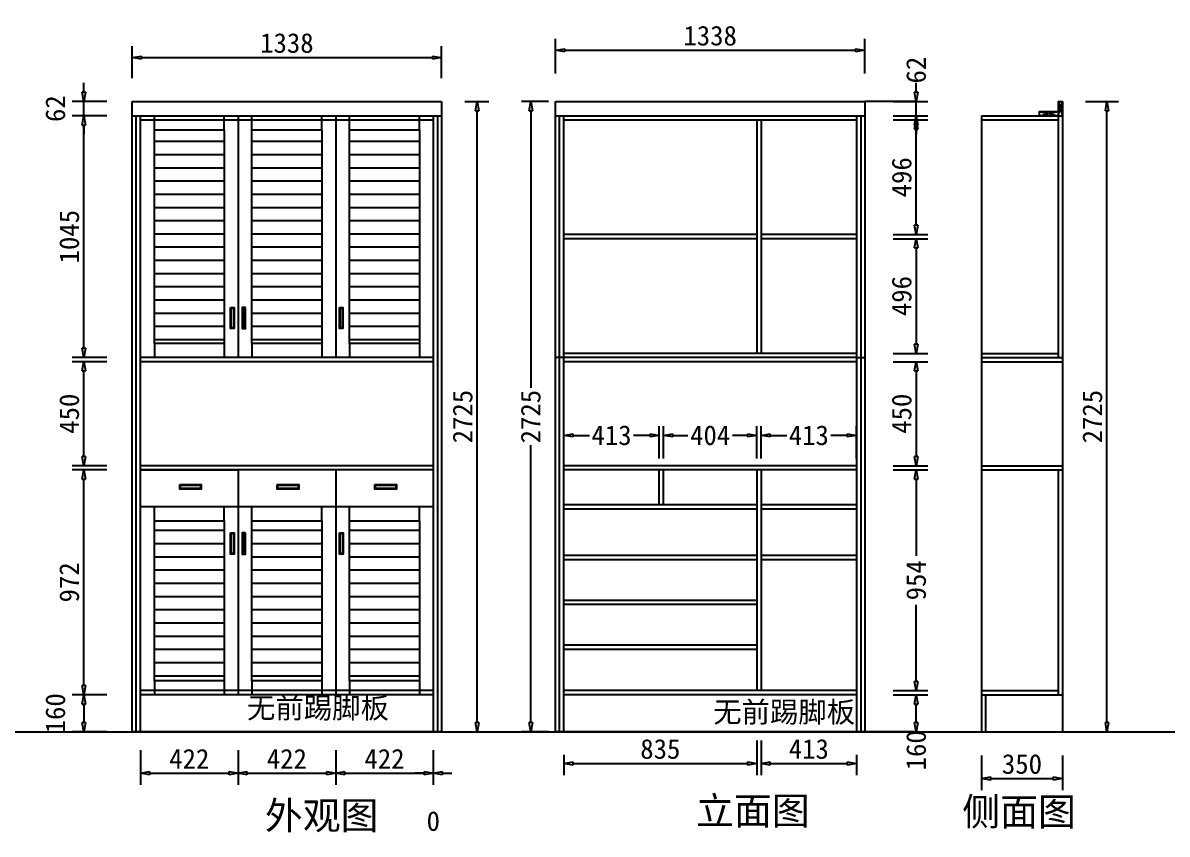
# Model space of a CAD drawing. Header units: millimetres. Extents: x 366509 to 398313, y -1245498 to -1202747.
# Drawn here: x 376988 to 381936, y -1245455 to -1241948 of the extents above; entities that cross this region are included whole.
import ezdxf

# ---------------------------------------------------------------- set-up
doc = ezdxf.new("R2010")
doc.units = ezdxf.units.MM
doc.header["$LTSCALE"] = 20
doc.layers.get('Defpoints').update_dxf_attribs({"color": 250})
doc.styles.get("Standard").update_dxf_attribs({"font": 'SimSun.ttf', "height": 85})
doc.dimstyles.new('200', dxfattribs={"dimtxt": 90, "dimasz": 40, "dimexe": 50, "dimexo": 100, "dimgap": 20, "dimtad": 1, "dimdec": 0, "dimtxsty": 'Standard', "dimblk": 'CLOSEDBLANK', "dimcen": 100, "dimdle": 50, "dimclrd": 256, "dimclre": 256, "dimclrt": 256, "dimadec": 0, "dimazin": 0, "dimtfac": 1, "dimtdec": 0, "dimtmove": 2, "dimatfit": 3, "dimldrblk": 'CLOSEDBLANK', "dimfxl": 100, "dimfxlon": 1, "dimlwd": 25, "dimlwe": 25, "dimarcsym": 0})
doc.dimstyles.new('周文晶', dxfattribs={"dimtxt": 70, "dimasz": 40, "dimexe": 40, "dimexo": 30, "dimgap": 10, "dimtad": 0, "dimdec": 0, "dimtxsty": 'Standard', "dimblk": 'CLOSEDBLANK', "dimcen": 200, "dimclrd": 256, "dimclre": 256, "dimadec": 0, "dimazin": 0, "dimtfac": 1, "dimtdec": 0, "dimtmove": 0, "dimatfit": 3, "dimldrblk": 'CLOSEDBLANK', "dimfxl": 100, "dimfxlon": 1, "dimarcsym": 0})

# ---------------------------------------------------------------- blocks, each defined once
blk = doc.blocks.new('_ClosedBlank')
at = {"color": 0, "linetype": 'ByBlock', "lineweight": -2}
for p, q in [((-1, 0.17), (0, 0)), ((-1, 0.17), (-1, -0.17)), ((0, 0), (-1, -0.17))]:
    blk.add_line(p, q, dxfattribs=at)
blk = doc.blocks.new('*D1659')
at = {"lineweight": 25, "transparency": 16777216}
for p, q in [((380750.7, -1244852.4), (380900.7, -1244852.4)), ((380850.7, -1244972.4), (380850.7, -1244892.4)), ((380750.7, -1245012.4), (380900.7, -1245012.4))]:
    blk.add_line(p, q, dxfattribs=at)
at = {"layer": 'Defpoints', "color": 0, "transparency": 16777216}
for p in [(380592.9, -1244852.4), (380850.7, -1244852.4), (380628.9, -1245012.4)]:
    blk.add_point(p, dxfattribs=at)
at = {"lineweight": 25, "transparency": 16777216, "xscale": 40, "yscale": 40, "zscale": 40}
for p, rotation in [((380850.7, -1244852.4), 90), ((380850.7, -1245012.4), 270)]:
    blk.add_blockref('_ClosedBlank', p, dxfattribs=dict(at, rotation=rotation))
at = {"lineweight": -3, "transparency": 16777216, "insert": (380850.7, -1245092.4), "char_height": 85, "attachment_point": 5, "rotation": 90}
blk.add_mtext('160', dxfattribs=at)
blk = doc.blocks.new('*D1698')
at = {"lineweight": 25, "transparency": 16777216}
for p, q in [((380750.7, -1243880.4), (380900.7, -1243880.4)), ((380850.7, -1243920.4), (380850.7, -1244251.5)), ((380850.7, -1244794.4), (380850.7, -1244463.4)), ((380750.7, -1244834.4), (380900.7, -1244834.4))]:
    blk.add_line(p, q, dxfattribs=at)
at = {"layer": 'Defpoints', "color": 0, "transparency": 16777216}
for p in [(380592.9, -1243880.4), (380850.7, -1243880.4), (380592.9, -1244834.4)]:
    blk.add_point(p, dxfattribs=at)
at = {"lineweight": 25, "transparency": 16777216, "xscale": 40, "yscale": 40, "zscale": 40}
for p, rotation in [((380850.7, -1243880.4), 90), ((380850.7, -1244834.4), 270)]:
    blk.add_blockref('_ClosedBlank', p, dxfattribs=dict(at, rotation=rotation))
at = {"lineweight": -3, "transparency": 16777216, "insert": (380850.7, -1244357.4), "char_height": 85, "attachment_point": 5, "rotation": 90}
blk.add_mtext('954', dxfattribs=at)
blk = doc.blocks.new('*D1699')
at = {"lineweight": 25, "transparency": 16777216}
for p, q in [((380750.7, -1243412.4), (380900.7, -1243412.4)), ((380850.7, -1243452.4), (380850.7, -1243822.4)), ((380750.7, -1243862.4), (380900.7, -1243862.4))]:
    blk.add_line(p, q, dxfattribs=at)
at = {"layer": 'Defpoints', "color": 0, "transparency": 16777216}
for p in [(380592.9, -1243412.4), (380592.9, -1243862.4), (380850.7, -1243862.4)]:
    blk.add_point(p, dxfattribs=at)
at = {"lineweight": 25, "transparency": 16777216, "xscale": 40, "yscale": 40, "zscale": 40}
for p, rotation in [((380850.7, -1243412.4), 90), ((380850.7, -1243862.4), 270)]:
    blk.add_blockref('_ClosedBlank', p, dxfattribs=dict(at, rotation=rotation))
at = {"lineweight": -3, "transparency": 16777216, "insert": (380788.2, -1243637.4), "char_height": 85, "attachment_point": 5, "rotation": 90}
blk.add_mtext('450', dxfattribs=at)
blk = doc.blocks.new('*D1700')
at = {"lineweight": 25, "transparency": 16777216}
for p, q in [((380750.7, -1242880.9), (380900.7, -1242880.9)), ((380850.7, -1242920.9), (380850.7, -1243336.4)), ((380750.7, -1243376.4), (380900.7, -1243376.4))]:
    blk.add_line(p, q, dxfattribs=at)
at = {"layer": 'Defpoints', "color": 0, "transparency": 16777216}
for p in [(380592.9, -1242880.9), (380592.9, -1243376.4), (380850.7, -1243376.4)]:
    blk.add_point(p, dxfattribs=at)
at = {"lineweight": 25, "transparency": 16777216, "xscale": 40, "yscale": 40, "zscale": 40}
for p, rotation in [((380850.7, -1242880.9), 90), ((380850.7, -1243376.4), 270)]:
    blk.add_blockref('_ClosedBlank', p, dxfattribs=dict(at, rotation=rotation))
at = {"lineweight": -3, "transparency": 16777216, "insert": (380788.2, -1243128.7), "char_height": 85, "attachment_point": 5, "rotation": 90}
blk.add_mtext('496', dxfattribs=at)
blk = doc.blocks.new('*D1701')
at = {"lineweight": 25, "transparency": 16777216}
for p, q in [((380750.7, -1242367.4), (380900.7, -1242367.4)), ((380850.7, -1242822.9), (380850.7, -1242407.4)), ((380750.7, -1242862.9), (380900.7, -1242862.9))]:
    blk.add_line(p, q, dxfattribs=at)
at = {"layer": 'Defpoints', "color": 0, "transparency": 16777216}
for p in [(380592.9, -1242367.4), (380850.7, -1242367.4), (380592.9, -1242862.9)]:
    blk.add_point(p, dxfattribs=at)
at = {"lineweight": 25, "transparency": 16777216, "xscale": 40, "yscale": 40, "zscale": 40}
for p, rotation in [((380850.7, -1242367.4), 90), ((380850.7, -1242862.9), 270)]:
    blk.add_blockref('_ClosedBlank', p, dxfattribs=dict(at, rotation=rotation))
at = {"lineweight": -3, "transparency": 16777216, "insert": (380788.2, -1242615.2), "char_height": 85, "attachment_point": 5, "rotation": 90}
blk.add_mtext('496', dxfattribs=at)
blk = doc.blocks.new('*D1702')
at = {"lineweight": 25, "transparency": 16777216}
for p, q in [((380850.7, -1242247.4), (380850.7, -1242207.4)), ((380750.7, -1242287.4), (380900.7, -1242287.4)), ((380850.7, -1242349.4), (380850.7, -1242287.4)), ((380750.7, -1242349.4), (380900.7, -1242349.4)), ((380850.7, -1242389.4), (380850.7, -1242429.4))]:
    blk.add_line(p, q, dxfattribs=at)
at = {"layer": 'Defpoints', "color": 0, "transparency": 16777216}
for p in [(380628.9, -1242287.4), (380850.7, -1242287.4), (380628.9, -1242349.4)]:
    blk.add_point(p, dxfattribs=at)
at = {"lineweight": 25, "transparency": 16777216, "xscale": 40, "yscale": 40, "zscale": 40}
for p, rotation in [((380850.7, -1242287.4), 270), ((380850.7, -1242349.4), 90)]:
    blk.add_blockref('_ClosedBlank', p, dxfattribs=dict(at, rotation=rotation))
at = {"lineweight": -3, "transparency": 16777216, "insert": (380850.7, -1242151.9), "char_height": 85, "attachment_point": 5, "rotation": 90}
blk.add_mtext('62', dxfattribs=at)
blk = doc.blocks.new('*D1703')
at = {"lineweight": 25, "transparency": 16777216}
for p, q in [((380161.9, -1245049.6), (380161.9, -1245199.6)), ((379326.9, -1245112.4), (379326.9, -1245199.6)), ((379366.9, -1245149.6), (380121.9, -1245149.6))]:
    blk.add_line(p, q, dxfattribs=at)
at = {"layer": 'Defpoints', "color": 0, "transparency": 16777216}
for p in [(380161.9, -1244834.4), (379326.9, -1245012.4), (380161.9, -1245149.6)]:
    blk.add_point(p, dxfattribs=at)
at = {"lineweight": 25, "transparency": 16777216, "xscale": 40, "yscale": 40, "zscale": 40, "rotation": 180}
blk.add_blockref('_ClosedBlank', (379326.9, -1245149.6), dxfattribs=at)
at = {"lineweight": 25, "transparency": 16777216, "xscale": 40, "yscale": 40, "zscale": 40}
blk.add_blockref('_ClosedBlank', (380161.9, -1245149.6), dxfattribs=at)
at = {"lineweight": -3, "transparency": 16777216, "insert": (379744.4, -1245087.1), "char_height": 85, "attachment_point": 5}
blk.add_mtext('835', dxfattribs=at)
blk = doc.blocks.new('*D1704')
at = {"lineweight": 25, "transparency": 16777216}
for p, q in [((380179.9, -1245049.6), (380179.9, -1245199.6)), ((380592.9, -1245112.4), (380592.9, -1245199.6)), ((380219.9, -1245149.6), (380552.9, -1245149.6))]:
    blk.add_line(p, q, dxfattribs=at)
at = {"layer": 'Defpoints', "color": 0, "transparency": 16777216}
for p in [(380179.9, -1244834.4), (380592.9, -1245012.4), (380592.9, -1245149.6)]:
    blk.add_point(p, dxfattribs=at)
at = {"lineweight": 25, "transparency": 16777216, "xscale": 40, "yscale": 40, "zscale": 40, "rotation": 180}
blk.add_blockref('_ClosedBlank', (380179.9, -1245149.6), dxfattribs=at)
at = {"lineweight": 25, "transparency": 16777216, "xscale": 40, "yscale": 40, "zscale": 40}
blk.add_blockref('_ClosedBlank', (380592.9, -1245149.6), dxfattribs=at)
at = {"lineweight": -3, "transparency": 16777216, "insert": (380386.4, -1245087.1), "char_height": 85, "attachment_point": 5}
blk.add_mtext('413', dxfattribs=at)
blk = doc.blocks.new('*D1705')
at = {"lineweight": 25, "transparency": 16777216}
for p, q in [((379290.9, -1242166.1), (379290.9, -1242016.1)), ((380628.9, -1242166.1), (380628.9, -1242016.1)), ((379330.9, -1242066.1), (380588.9, -1242066.1))]:
    blk.add_line(p, q, dxfattribs=at)
at = {"layer": 'Defpoints', "color": 0, "transparency": 16777216}
for p in [(380628.9, -1242066.1), (379290.9, -1242287.4), (380628.9, -1242287.4)]:
    blk.add_point(p, dxfattribs=at)
at = {"lineweight": 25, "transparency": 16777216, "xscale": 40, "yscale": 40, "zscale": 40, "rotation": 180}
blk.add_blockref('_ClosedBlank', (379290.9, -1242066.1), dxfattribs=at)
at = {"lineweight": 25, "transparency": 16777216, "xscale": 40, "yscale": 40, "zscale": 40}
blk.add_blockref('_ClosedBlank', (380628.9, -1242066.1), dxfattribs=at)
at = {"lineweight": -3, "transparency": 16777216, "insert": (379959.9, -1242003.6), "char_height": 85, "attachment_point": 5}
blk.add_mtext('1338', dxfattribs=at)
blk = doc.blocks.new('*D1660')
at = {"lineweight": 25, "transparency": 16777216}
for p, q in [((377496.8, -1245091.4), (377496.8, -1245241.4)), ((377918.8, -1245091.4), (377918.8, -1245241.4)), ((377536.8, -1245191.4), (377878.8, -1245191.4))]:
    blk.add_line(p, q, dxfattribs=at)
at = {"layer": 'Defpoints', "color": 0, "transparency": 16777216}
for p in [(377496.8, -1244989.8), (377918.8, -1244989.8), (377918.8, -1245191.4)]:
    blk.add_point(p, dxfattribs=at)
at = {"lineweight": 25, "transparency": 16777216, "xscale": 40, "yscale": 40, "zscale": 40, "rotation": 180}
blk.add_blockref('_ClosedBlank', (377496.8, -1245191.4), dxfattribs=at)
at = {"lineweight": 25, "transparency": 16777216, "xscale": 40, "yscale": 40, "zscale": 40}
blk.add_blockref('_ClosedBlank', (377918.8, -1245191.4), dxfattribs=at)
at = {"lineweight": -3, "transparency": 16777216, "insert": (377707.8, -1245128.9), "char_height": 85, "attachment_point": 5}
blk.add_mtext('422', dxfattribs=at)
blk = doc.blocks.new('*D1661')
at = {"lineweight": 25, "transparency": 16777216}
for p, q in [((377918.8, -1245091.4), (377918.8, -1245241.4)), ((378340.8, -1245091.4), (378340.8, -1245241.4)), ((377958.8, -1245191.4), (378300.8, -1245191.4))]:
    blk.add_line(p, q, dxfattribs=at)
at = {"layer": 'Defpoints', "color": 0, "transparency": 16777216}
for p in [(377918.8, -1244989.8), (378340.8, -1244989.8), (378340.8, -1245191.4)]:
    blk.add_point(p, dxfattribs=at)
at = {"lineweight": 25, "transparency": 16777216, "xscale": 40, "yscale": 40, "zscale": 40, "rotation": 180}
blk.add_blockref('_ClosedBlank', (377918.8, -1245191.4), dxfattribs=at)
at = {"lineweight": 25, "transparency": 16777216, "xscale": 40, "yscale": 40, "zscale": 40}
blk.add_blockref('_ClosedBlank', (378340.8, -1245191.4), dxfattribs=at)
at = {"lineweight": -3, "transparency": 16777216, "insert": (378129.8, -1245128.9), "char_height": 85, "attachment_point": 5}
blk.add_mtext('422', dxfattribs=at)
blk = doc.blocks.new('*D1662')
at = {"lineweight": 25, "transparency": 16777216}
for p, q in [((378340.8, -1245091.4), (378340.8, -1245241.4)), ((378762.8, -1245091.4), (378762.8, -1245241.4)), ((378380.8, -1245191.4), (378722.8, -1245191.4))]:
    blk.add_line(p, q, dxfattribs=at)
at = {"layer": 'Defpoints', "color": 0, "transparency": 16777216}
for p in [(378340.8, -1244989.8), (378762.8, -1244989.8), (378762.8, -1245191.4)]:
    blk.add_point(p, dxfattribs=at)
at = {"lineweight": 25, "transparency": 16777216, "xscale": 40, "yscale": 40, "zscale": 40, "rotation": 180}
blk.add_blockref('_ClosedBlank', (378340.8, -1245191.4), dxfattribs=at)
at = {"lineweight": 25, "transparency": 16777216, "xscale": 40, "yscale": 40, "zscale": 40}
blk.add_blockref('_ClosedBlank', (378762.8, -1245191.4), dxfattribs=at)
at = {"lineweight": -3, "transparency": 16777216, "insert": (378551.8, -1245128.9), "char_height": 85, "attachment_point": 5}
blk.add_mtext('422', dxfattribs=at)
blk = doc.blocks.new('*D1663')
at = {"lineweight": 25, "transparency": 16777216}
for p, q in [((378762.8, -1245091.4), (378762.8, -1245241.4)), ((378762.8, -1245112.4), (378762.8, -1245241.4)), ((378722.8, -1245191.4), (378682.8, -1245191.4)), ((378802.8, -1245191.4), (378842.8, -1245191.4))]:
    blk.add_line(p, q, dxfattribs=at)
at = {"layer": 'Defpoints', "color": 0, "transparency": 16777216}
for p in [(378762.8, -1244989.8), (378762.8, -1245012.4), (378762.8, -1245191.4)]:
    blk.add_point(p, dxfattribs=at)
at = {"lineweight": 25, "transparency": 16777216, "xscale": 40, "yscale": 40, "zscale": 40}
blk.add_blockref('_ClosedBlank', (378762.8, -1245191.4), dxfattribs=at)
at = {"lineweight": 25, "transparency": 16777216, "xscale": 40, "yscale": 40, "zscale": 40, "rotation": 180}
blk.add_blockref('_ClosedBlank', (378762.8, -1245191.4), dxfattribs=at)
at = {"lineweight": -3, "transparency": 16777216, "insert": (378762.8, -1245398.9), "char_height": 85, "attachment_point": 5}
blk.add_mtext('0', dxfattribs=at)
blk = doc.blocks.new('*D1706')
at = {"lineweight": 25, "transparency": 16777216}
for p, q in [((377351.6, -1244852.4), (377201.6, -1244852.4)), ((377251.6, -1244892.4), (377251.6, -1244972.4)), ((377351.6, -1245012.4), (377201.6, -1245012.4))]:
    blk.add_line(p, q, dxfattribs=at)
at = {"layer": 'Defpoints', "color": 0, "transparency": 16777216}
for p in [(377496.8, -1244852.4), (377251.6, -1245012.4), (377460.8, -1245012.4)]:
    blk.add_point(p, dxfattribs=at)
at = {"lineweight": 25, "transparency": 16777216, "xscale": 40, "yscale": 40, "zscale": 40}
for p, rotation in [((377251.6, -1244852.4), 90), ((377251.6, -1245012.4), 270)]:
    blk.add_blockref('_ClosedBlank', p, dxfattribs=dict(at, rotation=rotation))
at = {"lineweight": -3, "transparency": 16777216, "insert": (377129.1, -1244932.4), "char_height": 85, "attachment_point": 5, "rotation": 90}
blk.add_mtext('160', dxfattribs=at)
blk = doc.blocks.new('*D1707')
at = {"lineweight": 25, "transparency": 16777216}
for p, q in [((377351.6, -1243880.4), (377201.6, -1243880.4)), ((377251.6, -1244812.4), (377251.6, -1243920.4)), ((377351.6, -1244852.4), (377201.6, -1244852.4))]:
    blk.add_line(p, q, dxfattribs=at)
at = {"layer": 'Defpoints', "color": 0, "transparency": 16777216}
for p in [(377251.6, -1243880.4), (377496.8, -1243880.4), (377496.8, -1244852.4)]:
    blk.add_point(p, dxfattribs=at)
at = {"lineweight": 25, "transparency": 16777216, "xscale": 40, "yscale": 40, "zscale": 40}
for p, rotation in [((377251.6, -1243880.4), 90), ((377251.6, -1244852.4), 270)]:
    blk.add_blockref('_ClosedBlank', p, dxfattribs=dict(at, rotation=rotation))
at = {"lineweight": -3, "transparency": 16777216, "insert": (377189.1, -1244366.4), "char_height": 85, "attachment_point": 5, "rotation": 90}
blk.add_mtext('972', dxfattribs=at)
blk = doc.blocks.new('*D1708')
at = {"lineweight": 25, "transparency": 16777216}
for p, q in [((377351.6, -1243412.4), (377201.6, -1243412.4)), ((377251.6, -1243822.4), (377251.6, -1243452.4)), ((377351.6, -1243862.4), (377201.6, -1243862.4))]:
    blk.add_line(p, q, dxfattribs=at)
at = {"layer": 'Defpoints', "color": 0, "transparency": 16777216}
for p in [(377251.6, -1243412.4), (377496.8, -1243412.4), (377496.8, -1243862.4)]:
    blk.add_point(p, dxfattribs=at)
at = {"lineweight": 25, "transparency": 16777216, "xscale": 40, "yscale": 40, "zscale": 40}
for p, rotation in [((377251.6, -1243412.4), 90), ((377251.6, -1243862.4), 270)]:
    blk.add_blockref('_ClosedBlank', p, dxfattribs=dict(at, rotation=rotation))
at = {"lineweight": -3, "transparency": 16777216, "insert": (377189.1, -1243637.4), "char_height": 85, "attachment_point": 5, "rotation": 90}
blk.add_mtext('450', dxfattribs=at)
blk = doc.blocks.new('*D1709')
at = {"lineweight": 25, "transparency": 16777216}
for p, q in [((377351.6, -1242349.4), (377201.6, -1242349.4)), ((377251.6, -1243354.4), (377251.6, -1242389.4)), ((377351.6, -1243394.4), (377201.6, -1243394.4))]:
    blk.add_line(p, q, dxfattribs=at)
at = {"layer": 'Defpoints', "color": 0, "transparency": 16777216}
for p in [(377251.6, -1242349.4), (377496.8, -1242349.4), (377496.8, -1243394.4)]:
    blk.add_point(p, dxfattribs=at)
at = {"lineweight": 25, "transparency": 16777216, "xscale": 40, "yscale": 40, "zscale": 40}
for p, rotation in [((377251.6, -1242349.4), 90), ((377251.6, -1243394.4), 270)]:
    blk.add_blockref('_ClosedBlank', p, dxfattribs=dict(at, rotation=rotation))
at = {"lineweight": -3, "transparency": 16777216, "insert": (377189.1, -1242871.9), "char_height": 85, "attachment_point": 5, "rotation": 90}
blk.add_mtext('1045', dxfattribs=at)
blk = doc.blocks.new('*D1710')
at = {"lineweight": 25, "transparency": 16777216}
for p, q in [((377251.6, -1242247.4), (377251.6, -1242207.4)), ((377351.6, -1242287.4), (377201.6, -1242287.4)), ((377251.6, -1242349.4), (377251.6, -1242287.4)), ((377351.6, -1242349.4), (377201.6, -1242349.4)), ((377251.6, -1242389.4), (377251.6, -1242429.4))]:
    blk.add_line(p, q, dxfattribs=at)
at = {"layer": 'Defpoints', "color": 0, "transparency": 16777216}
for p in [(377251.6, -1242287.4), (377460.8, -1242287.4), (377496.8, -1242349.4)]:
    blk.add_point(p, dxfattribs=at)
at = {"lineweight": 25, "transparency": 16777216, "xscale": 40, "yscale": 40, "zscale": 40}
for p, rotation in [((377251.6, -1242287.4), 270), ((377251.6, -1242349.4), 90)]:
    blk.add_blockref('_ClosedBlank', p, dxfattribs=dict(at, rotation=rotation))
at = {"lineweight": -3, "transparency": 16777216, "insert": (377129.1, -1242318.4), "char_height": 85, "attachment_point": 5, "rotation": 90}
blk.add_mtext('62', dxfattribs=at)
blk = doc.blocks.new('*D1711')
at = {"lineweight": 25, "transparency": 16777216}
for p, q in [((377460.8, -1242187.4), (377460.8, -1242047.8)), ((378798.8, -1242187.4), (378798.8, -1242047.8)), ((377500.8, -1242097.8), (378758.8, -1242097.8))]:
    blk.add_line(p, q, dxfattribs=at)
at = {"layer": 'Defpoints', "color": 0, "transparency": 16777216}
for p in [(378798.8, -1242097.8), (377460.8, -1242287.4), (378798.8, -1242287.4)]:
    blk.add_point(p, dxfattribs=at)
at = {"lineweight": 25, "transparency": 16777216, "xscale": 40, "yscale": 40, "zscale": 40, "rotation": 180}
blk.add_blockref('_ClosedBlank', (377460.8, -1242097.8), dxfattribs=at)
at = {"lineweight": 25, "transparency": 16777216, "xscale": 40, "yscale": 40, "zscale": 40}
blk.add_blockref('_ClosedBlank', (378798.8, -1242097.8), dxfattribs=at)
at = {"lineweight": -3, "transparency": 16777216, "insert": (378129.8, -1242035.3), "char_height": 85, "attachment_point": 5}
blk.add_mtext('1338', dxfattribs=at)
blk = doc.blocks.new('*D1712')
at = {"lineweight": 25, "transparency": 16777216}
for p, q in [((378898.8, -1242287.4), (379002.5, -1242287.4)), ((378952.5, -1244972.4), (378952.5, -1242327.4)), ((378898.8, -1245012.4), (379002.5, -1245012.4))]:
    blk.add_line(p, q, dxfattribs=at)
at = {"layer": 'Defpoints', "color": 0, "transparency": 16777216}
for p in [(378798.8, -1242287.4), (378952.5, -1242287.4), (378798.8, -1245012.4)]:
    blk.add_point(p, dxfattribs=at)
at = {"lineweight": 25, "transparency": 16777216, "xscale": 40, "yscale": 40, "zscale": 40}
for p, rotation in [((378952.5, -1242287.4), 90), ((378952.5, -1245012.4), 270)]:
    blk.add_blockref('_ClosedBlank', p, dxfattribs=dict(at, rotation=rotation))
at = {"lineweight": -3, "transparency": 16777216, "insert": (378890, -1243649.9), "char_height": 85, "attachment_point": 5, "rotation": 90}
blk.add_mtext('2725', dxfattribs=at)
blk = doc.blocks.new('*D1713')
at = {"lineweight": 25, "transparency": 16777216}
for p, q in [((381133, -1245114.6), (381133, -1245264.6)), ((381483, -1245114.6), (381483, -1245264.6)), ((381173, -1245214.6), (381443, -1245214.6))]:
    blk.add_line(p, q, dxfattribs=at)
at = {"layer": 'Defpoints', "color": 0, "transparency": 16777216}
for p in [(381133, -1245012.4), (381483, -1245012.4), (381483, -1245214.6)]:
    blk.add_point(p, dxfattribs=at)
at = {"lineweight": 25, "transparency": 16777216, "xscale": 40, "yscale": 40, "zscale": 40, "rotation": 180}
blk.add_blockref('_ClosedBlank', (381133, -1245214.6), dxfattribs=at)
at = {"lineweight": 25, "transparency": 16777216, "xscale": 40, "yscale": 40, "zscale": 40}
blk.add_blockref('_ClosedBlank', (381483, -1245214.6), dxfattribs=at)
at = {"lineweight": -3, "transparency": 16777216, "insert": (381308, -1245152.1), "char_height": 85, "attachment_point": 5}
blk.add_mtext('350', dxfattribs=at)
blk = doc.blocks.new('*D1664')
at = {"lineweight": 25, "transparency": 16777216}
for p, q in [((381583, -1242287.4), (381725.4, -1242287.4)), ((381675.4, -1244972.4), (381675.4, -1242327.4)), ((381583, -1245012.4), (381725.4, -1245012.4))]:
    blk.add_line(p, q, dxfattribs=at)
at = {"layer": 'Defpoints', "color": 0, "transparency": 16777216}
for p in [(381483, -1242287.4), (381675.4, -1242287.4), (381483, -1245012.4)]:
    blk.add_point(p, dxfattribs=at)
at = {"lineweight": 25, "transparency": 16777216, "xscale": 40, "yscale": 40, "zscale": 40}
for p, rotation in [((381675.4, -1242287.4), 90), ((381675.4, -1245012.4), 270)]:
    blk.add_blockref('_ClosedBlank', p, dxfattribs=dict(at, rotation=rotation))
at = {"lineweight": -3, "transparency": 16777216, "insert": (381612.9, -1243649.9), "char_height": 85, "attachment_point": 5, "rotation": 90}
blk.add_mtext('2725', dxfattribs=at)
blk = doc.blocks.new('*D1665')
at = {"lineweight": -2, "transparency": 16777216}
for p, q in [((379260.9, -1242287.4), (379144.4, -1242287.4)), ((379184.4, -1242327.4), (379184.4, -1243525.9)), ((379184.4, -1244972.4), (379184.4, -1243774)), ((379260.9, -1245012.4), (379144.4, -1245012.4))]:
    blk.add_line(p, q, dxfattribs=at)
at = {"layer": 'Defpoints', "color": 0, "transparency": 16777216}
for p in [(379184.4, -1242287.4), (379290.9, -1242287.4), (379290.9, -1245012.4)]:
    blk.add_point(p, dxfattribs=at)
at = {"lineweight": -2, "transparency": 16777216, "xscale": 40, "yscale": 40, "zscale": 40}
for p, rotation in [((379184.4, -1242287.4), 90), ((379184.4, -1245012.4), 270)]:
    blk.add_blockref('_ClosedBlank', p, dxfattribs=dict(at, rotation=rotation))
at = {"color": 0, "transparency": 16777216, "insert": (379184.4, -1243649.9), "char_height": 85, "attachment_point": 5, "rotation": 90}
blk.add_mtext('2725', dxfattribs=at)
blk = doc.blocks.new('*D1743')
at = {"lineweight": -2, "transparency": 16777216}
for p, q in [((379326.9, -1243830.9), (379326.9, -1243690.9)), ((379366.9, -1243730.9), (379438.6, -1243730.9)), ((379699.9, -1243730.9), (379628.2, -1243730.9)), ((379739.9, -1243830.9), (379739.9, -1243690.9))]:
    blk.add_line(p, q, dxfattribs=at)
at = {"layer": 'Defpoints', "color": 0, "transparency": 16777216}
for p in [(379739.9, -1243730.9), (379326.9, -1243880.4), (379739.9, -1243880.4)]:
    blk.add_point(p, dxfattribs=at)
at = {"lineweight": -2, "transparency": 16777216, "xscale": 40, "yscale": 40, "zscale": 40, "rotation": 180}
blk.add_blockref('_ClosedBlank', (379326.9, -1243730.9), dxfattribs=at)
at = {"lineweight": -2, "transparency": 16777216, "xscale": 40, "yscale": 40, "zscale": 40}
blk.add_blockref('_ClosedBlank', (379739.9, -1243730.9), dxfattribs=at)
at = {"color": 0, "transparency": 16777216, "insert": (379533.4, -1243730.9), "char_height": 85, "attachment_point": 5}
blk.add_mtext('413', dxfattribs=at)
blk = doc.blocks.new('*D1744')
at = {"lineweight": -2, "transparency": 16777216}
for p, q in [((379757.9, -1243830.9), (379757.9, -1243690.9)), ((379797.9, -1243730.9), (379863.5, -1243730.9)), ((380121.9, -1243730.9), (380056.3, -1243730.9)), ((380161.9, -1243830.9), (380161.9, -1243690.9))]:
    blk.add_line(p, q, dxfattribs=at)
at = {"layer": 'Defpoints', "color": 0, "transparency": 16777216}
for p in [(380161.9, -1243730.9), (379757.9, -1243880.4), (380161.9, -1243880.4)]:
    blk.add_point(p, dxfattribs=at)
at = {"lineweight": -2, "transparency": 16777216, "xscale": 40, "yscale": 40, "zscale": 40, "rotation": 180}
blk.add_blockref('_ClosedBlank', (379757.9, -1243730.9), dxfattribs=at)
at = {"lineweight": -2, "transparency": 16777216, "xscale": 40, "yscale": 40, "zscale": 40}
blk.add_blockref('_ClosedBlank', (380161.9, -1243730.9), dxfattribs=at)
at = {"color": 0, "transparency": 16777216, "insert": (379959.9, -1243730.9), "char_height": 85, "attachment_point": 5}
blk.add_mtext('404', dxfattribs=at)
blk = doc.blocks.new('*D1745')
at = {"lineweight": -2, "transparency": 16777216}
for p, q in [((380179.9, -1243830.9), (380179.9, -1243690.9)), ((380219.9, -1243730.9), (380291.6, -1243730.9)), ((380552.9, -1243730.9), (380481.2, -1243730.9)), ((380592.9, -1243830.9), (380592.9, -1243690.9))]:
    blk.add_line(p, q, dxfattribs=at)
at = {"layer": 'Defpoints', "color": 0, "transparency": 16777216}
for p in [(380592.9, -1243730.9), (380179.9, -1243880.4), (380592.9, -1243880.4)]:
    blk.add_point(p, dxfattribs=at)
at = {"lineweight": -2, "transparency": 16777216, "xscale": 40, "yscale": 40, "zscale": 40, "rotation": 180}
blk.add_blockref('_ClosedBlank', (380179.9, -1243730.9), dxfattribs=at)
at = {"lineweight": -2, "transparency": 16777216, "xscale": 40, "yscale": 40, "zscale": 40}
blk.add_blockref('_ClosedBlank', (380592.9, -1243730.9), dxfattribs=at)
at = {"color": 0, "transparency": 16777216, "insert": (380386.4, -1243730.9), "char_height": 85, "attachment_point": 5}
blk.add_mtext('413', dxfattribs=at)

msp = doc.modelspace()

# ---------------------------------------------------------------- hatches: boundary and pattern name
at = {"lineweight": -3}
h = msp.add_hatch(dxfattribs=at)
h.set_pattern_fill('LINE', color=251, scale=18, style=0)
h.set_pattern_definition([(0, (253006.234, -1237430.264), (0, 57.15), [])])
h.paths.add_polyline_path([(377858.775, -1242409.411), (377556.775, -1242409.411), (377556.775, -1243334.411), (377858.775, -1243334.411)])
h = msp.add_hatch(dxfattribs=at)
h.set_pattern_fill('LINE', color=251, scale=18, style=0)
h.set_pattern_definition([(0, (253428.234, -1237430.264), (0, 57.15), [])])
h.paths.add_polyline_path([(378280.775, -1242409.411), (377978.775, -1242409.411), (377978.775, -1243334.411), (378280.775, -1243334.411)])
h = msp.add_hatch(dxfattribs=at)
h.set_pattern_fill('LINE', color=251, scale=18, style=0)
h.set_pattern_definition([(0, (253850.234, -1237430.264), (0, 57.15), [])])
h.paths.add_polyline_path([(378702.775, -1242409.411), (378400.775, -1242409.411), (378400.775, -1243334.411), (378702.775, -1243334.411)])
h = msp.add_hatch(dxfattribs=at)
h.set_pattern_fill('LINE', color=251, scale=18, style=0)
h.set_pattern_definition([(0, (253006.234, -1237283.264), (0, 57.15), [])])
h.paths.add_polyline_path([(377556.775, -1244100.411), (377556.775, -1244792.411), (377858.775, -1244792.411), (377858.775, -1244100.411)])
h = msp.add_hatch(dxfattribs=at)
h.set_pattern_fill('LINE', color=251, scale=18, style=0)
h.set_pattern_definition([(0, (253428.234, -1237283.264), (0, 57.15), [])])
h.paths.add_polyline_path([(377978.775, -1244100.411), (377978.775, -1244792.411), (378280.775, -1244792.411), (378280.775, -1244100.411)])
h = msp.add_hatch(dxfattribs=at)
h.set_pattern_fill('LINE', color=251, scale=18, style=0)
h.set_pattern_definition([(0, (253850.234, -1237283.264), (0, 57.15), [])])
h.paths.add_polyline_path([(378400.775, -1244100.411), (378400.775, -1244792.411), (378702.775, -1244792.411), (378702.775, -1244100.411)])

# ---------------------------------------------------------------- linework, layer by layer
for p, q in [((377460.775, -1242287.411), (378798.775, -1242287.411)), ((377460.775, -1245012.411), (377460.775, -1242287.411)), ((378798.775, -1242287.411), (378798.775, -1245012.411)), ((379290.891, -1242287.411), (380628.891, -1242287.411)), ((379290.891, -1245012.411), (379290.891, -1242287.411)), ((380628.891, -1242287.411), (380628.891, -1245012.411)), ((380853.761, -1242287.411), (380628.891, -1242287.411)), ((381465.038, -1242287.411), (381483.038, -1242287.411)), ((381465.038, -1242287.411), (381465.038, -1242349.411)), ((381465.038, -1242349.411), (381483.038, -1242287.411)), ((381465.038, -1242287.411), (381483.038, -1242349.411)), ((381483.038, -1242287.411), (381483.038, -1242349.411)), ((381383.038, -1242331.411), (381465.038, -1242331.411)), ((381383.038, -1242331.411), (381383.038, -1242349.411)), ((381383.038, -1242349.411), (381465.038, -1242331.411)), ((381383.038, -1242331.411), (381465.038, -1242349.411)), ((377460.775, -1242349.411), (378798.775, -1242349.411)), ((377478.775, -1245012.411), (377478.775, -1242349.411)), ((377496.775, -1245012.411), (377496.775, -1242349.411)), ((377556.775, -1242409.411), (377556.775, -1242349.411)), ((377858.775, -1242409.411), (377858.775, -1242349.411)), ((377918.775, -1242349.411), (377918.775, -1243394.411)), ((377978.775, -1242409.411), (377978.775, -1242349.411)), ((378280.775, -1242409.411), (378280.775, -1242349.411)), ((378340.775, -1242349.411), (378340.775, -1243394.411)), ((378400.775, -1242409.411), (378400.775, -1242349.411)), ((378702.775, -1242409.411), (378702.775, -1242349.411)), ((378762.775, -1242349.411), (378762.775, -1245012.411)), ((378762.775, -1242349.411), (378762.775, -1243394.411)), ((378780.775, -1242349.411), (378780.775, -1245012.411)), ((379290.891, -1242349.411), (380628.891, -1242349.411)), ((379308.891, -1245012.411), (379308.891, -1242349.411)), ((379326.891, -1245012.411), (379326.891, -1242349.411)), ((379326.891, -1242367.411), (380592.891, -1242367.411)), ((380161.891, -1242367.411), (380161.891, -1243376.411)), ((380179.891, -1242367.411), (380179.891, -1243376.411)), ((380592.891, -1242349.411), (380592.891, -1245012.411)), ((380610.891, -1242349.411), (380610.891, -1245012.411)), ((381133.038, -1242349.411), (381483.038, -1242349.411)), ((381133.038, -1242349.411), (381133.038, -1245012.411)), ((381133.038, -1242367.411), (381465.038, -1242367.411)), ((381465.038, -1242349.411), (381465.038, -1243394.411)), ((381465.038, -1242367.411), (381465.038, -1243394.411)), ((381483.038, -1242349.411), (381483.038, -1245012.411)), ((380161.891, -1242862.911), (379326.891, -1242862.911)), ((380161.891, -1242880.911), (379326.891, -1242880.911)), ((380592.891, -1242862.911), (380179.891, -1242862.911)), ((380592.891, -1242880.911), (380179.891, -1242880.911)), ((377556.775, -1243334.411), (377556.775, -1243394.411)), ((377858.775, -1243334.411), (377858.775, -1243394.411)), ((377978.775, -1243334.411), (377978.775, -1243394.411)), ((378280.775, -1243334.411), (378280.775, -1243394.411)), ((378400.775, -1243334.411), (378400.775, -1243394.411)), ((378702.775, -1243334.411), (378702.775, -1243394.411)), ((380592.891, -1243376.411), (379326.891, -1243376.411)), ((381133.038, -1243376.411), (381465.038, -1243376.411)), ((378762.775, -1243394.411), (377496.775, -1243394.411)), ((378762.775, -1243412.411), (377496.775, -1243412.411)), ((379308.891, -1243394.411), (379290.891, -1243394.411)), ((379326.891, -1243394.411), (379308.891, -1243394.411)), ((380592.891, -1243394.411), (379326.891, -1243394.411)), ((380592.891, -1243412.411), (379326.891, -1243412.411)), ((380592.891, -1243394.411), (380610.891, -1243394.411)), ((380610.891, -1243394.411), (380628.891, -1243394.411)), ((381133.038, -1243394.411), (381483.038, -1243394.411)), ((381133.038, -1243412.411), (381483.038, -1243412.411)), ((378762.775, -1243862.411), (377496.775, -1243862.411)), ((378762.775, -1243880.411), (377496.775, -1243880.411)), ((377918.775, -1243880.411), (377918.775, -1244852.411)), ((378340.775, -1243880.411), (378340.775, -1244852.411)), ((378762.775, -1243880.411), (378762.775, -1244852.411)), ((380592.891, -1243862.411), (379326.891, -1243862.411)), ((380592.891, -1243880.411), (379326.891, -1243880.411)), ((379739.891, -1244031.411), (379739.891, -1243880.411)), ((379757.891, -1244031.411), (379757.891, -1243880.411)), ((380161.891, -1243880.411), (380161.891, -1244834.411)), ((380179.891, -1243880.411), (380179.891, -1244834.411)), ((381133.038, -1243862.411), (381483.038, -1243862.411)), ((381133.038, -1243880.411), (381483.038, -1243880.411)), ((381465.038, -1243880.411), (381465.038, -1244852.411)), ((378762.775, -1244040.411), (377496.775, -1244040.411)), ((377556.775, -1244100.411), (377556.775, -1244040.411)), ((377858.775, -1244100.411), (377858.775, -1244040.411)), ((377978.775, -1244100.411), (377978.775, -1244040.411)), ((378280.775, -1244100.411), (378280.775, -1244040.411)), ((378400.775, -1244100.411), (378400.775, -1244040.411)), ((378702.775, -1244100.411), (378702.775, -1244040.411)), ((380161.891, -1244031.411), (379326.891, -1244031.411)), ((380161.891, -1244049.411), (379326.891, -1244049.411)), ((380592.891, -1244031.411), (380179.891, -1244031.411)), ((380592.891, -1244049.411), (380179.891, -1244049.411)), ((380161.891, -1244250.411), (379326.891, -1244250.411)), ((380161.891, -1244268.411), (379326.891, -1244268.411)), ((380592.891, -1244250.411), (380179.891, -1244250.411)), ((380592.891, -1244268.411), (380179.891, -1244268.411)), ((380161.891, -1244444.411), (379326.891, -1244444.411)), ((380161.891, -1244462.411), (379326.891, -1244462.411)), ((380161.891, -1244638.411), (379326.891, -1244638.411)), ((380161.891, -1244656.411), (379326.891, -1244656.411)), ((377556.775, -1244792.411), (377556.775, -1244852.411)), ((377858.775, -1244792.411), (377858.775, -1244852.411)), ((377978.775, -1244792.411), (377978.775, -1244852.411)), ((378280.775, -1244792.411), (378280.775, -1244852.411)), ((378400.775, -1244792.411), (378400.775, -1244852.411)), ((378702.775, -1244792.411), (378702.775, -1244852.411)), ((378762.775, -1244852.411), (377496.775, -1244852.411)), ((380592.891, -1244834.411), (379326.891, -1244834.411)), ((380592.891, -1244852.411), (379326.891, -1244852.411)), ((381133.038, -1244834.411), (381465.038, -1244834.411)), ((381133.038, -1244852.411), (381483.038, -1244852.411)), ((381151.038, -1244852.411), (381151.038, -1245012.411)), ((378798.775, -1245012.411), (377460.775, -1245012.411)), ((380628.891, -1245012.411), (379290.891, -1245012.411)), ((380840.926, -1245012.411), (380628.891, -1245012.411)), ((381133.038, -1245012.411), (381483.038, -1245012.411))]:
    msp.add_line(p, q, dxfattribs=at)
at = {"color": 251, "lineweight": -3}
for p, q in [((377496.775, -1242367.411), (378762.775, -1242367.411)), ((378762.775, -1244834.411), (377496.775, -1244834.411))]:
    msp.add_line(p, q, dxfattribs=at)
msp.add_line((366509.141, -1245012.411), (398312.891, -1245012.411))
at = {"lineweight": -3}
for points in [[(377918.775, -1243394.411), (377496.775, -1243394.411), (377496.775, -1242349.411), (377918.775, -1242349.411)], [(377858.775, -1243334.411), (377556.775, -1243334.411), (377556.775, -1242409.411), (377858.775, -1242409.411)], [(378280.775, -1243334.411), (377978.775, -1243334.411), (377978.775, -1242409.411), (378280.775, -1242409.411)], [(378702.775, -1243334.411), (378400.775, -1243334.411), (378400.775, -1242409.411), (378702.775, -1242409.411)], [(377885.963, -1243178.268), (377901.468, -1243178.268), (377901.468, -1243269.631), (377885.963, -1243269.631)], [(377888.963, -1243181.268), (377898.468, -1243181.268), (377898.468, -1243266.631), (377888.963, -1243266.631)], [(377951.587, -1243178.268), (377936.082, -1243178.268), (377936.082, -1243269.631), (377951.587, -1243269.631)], [(377948.587, -1243181.268), (377939.082, -1243181.268), (377939.082, -1243266.631), (377948.587, -1243266.631)], [(378356.643, -1243178.268), (378372.148, -1243178.268), (378372.148, -1243269.631), (378356.643, -1243269.631)], [(378359.643, -1243181.268), (378369.148, -1243181.268), (378369.148, -1243266.631), (378359.643, -1243266.631)], [(377496.775, -1243880.411), (377918.775, -1243880.411), (377918.775, -1244852.411), (377496.775, -1244852.411)], [(377556.775, -1244100.411), (377858.775, -1244100.411), (377858.775, -1244792.411), (377556.775, -1244792.411)], [(377978.775, -1244100.411), (378280.775, -1244100.411), (378280.775, -1244792.411), (377978.775, -1244792.411)], [(378400.775, -1244100.411), (378702.775, -1244100.411), (378702.775, -1244792.411), (378400.775, -1244792.411)], [(377885.963, -1244152.859), (377901.468, -1244152.859), (377901.468, -1244244.222), (377885.963, -1244244.222)], [(377888.963, -1244155.859), (377898.468, -1244155.859), (377898.468, -1244241.222), (377888.963, -1244241.222)], [(377951.587, -1244152.859), (377936.082, -1244152.859), (377936.082, -1244244.222), (377951.587, -1244244.222)], [(377948.587, -1244155.859), (377939.082, -1244155.859), (377939.082, -1244241.222), (377948.587, -1244241.222)], [(378357.424, -1244152.859), (378372.929, -1244152.859), (378372.929, -1244244.222), (378357.424, -1244244.222)], [(378360.424, -1244155.859), (378369.929, -1244155.859), (378369.929, -1244241.222), (378360.424, -1244241.222)]]:
    msp.add_lwpolyline(points, close=True, dxfattribs=at)
for points in [[(377666.375, -1243943.172), (377759.445, -1243943.172), (377759.445, -1243962.961), (377666.375, -1243962.961)], [(377669.375, -1243946.172), (377756.445, -1243946.172), (377756.445, -1243959.961), (377669.375, -1243959.961)], [(378088.375, -1243943.172), (378181.445, -1243943.172), (378181.445, -1243962.961), (378088.375, -1243962.961)], [(378091.375, -1243946.172), (378178.445, -1243946.172), (378178.445, -1243959.961), (378091.375, -1243959.961)], [(378510.375, -1243943.172), (378603.445, -1243943.172), (378603.445, -1243962.961), (378510.375, -1243962.961)], [(378513.375, -1243946.172), (378600.445, -1243946.172), (378600.445, -1243959.961), (378513.375, -1243959.961)]]:
    msp.add_lwpolyline(points, close=True)

# ---------------------------------------------------------------- texts
at = {"lineweight": -3, "attachment_point": 1}
for s, insert, char_height, width in [('无前踢脚板', (377957.355, -1244864.05), 90, 1124.59644), ('无前踢脚板', (379973, -1244881.852), 90, 1124.59644), ('外观图', (378034.705, -1245314.214), 120, 1869.59317), ('立面图', (379899.144, -1245294.042), 120, 1869.59317), ('侧面图', (381049.925, -1245297.441), 120, 1869.59317)]:
    msp.add_mtext(s, dxfattribs=dict(at, insert=insert, char_height=char_height, width=width))

# ---------------------------------------------------------------- dimensions: what is measured, and where the dimension line sits
at = {"lineweight": -3}
for base, p1, p2, picture, middle in [((380628.891, -1242066.082), (379290.891, -1242287.411), (380628.891, -1242287.411), '*D1705', (379959.891, -1242003.582)), ((378798.775, -1242097.818), (377460.775, -1242287.411), (378798.775, -1242287.411), '*D1711', (378129.775, -1242035.318)), ((380161.891, -1245149.619), (379326.891, -1245012.411), (380161.891, -1244834.411), '*D1703', (379744.391, -1245087.119)), ((380592.891, -1245149.619), (380179.891, -1244834.411), (380592.891, -1245012.411), '*D1704', (380386.391, -1245087.119)), ((377918.775, -1245191.423), (377496.775, -1244989.793), (377918.775, -1244989.793), '*D1660', (377707.775, -1245128.923)), ((378340.775, -1245191.423), (377918.775, -1244989.793), (378340.775, -1244989.793), '*D1661', (378129.775, -1245128.923)), ((378762.775, -1245191.423), (378340.775, -1244989.793), (378762.775, -1244989.793), '*D1662', (378551.775, -1245128.923)), ((378762.774890058, -1245191.422811255), (378762.774890058, -1244989.792867325), (378762.774890058, -1245012.410853866), '*D1663', (378762.774890058, -1245398.922811255)), ((381483.038, -1245214.604), (381133.038, -1245012.411), (381483.038, -1245012.411), '*D1713', (381308.038, -1245152.104))]:
    dim = msp.add_linear_dim(base=base, p1=p1, p2=p2, dimstyle='200', dxfattribs=at)
    dim.commit()
    dim.dimension.update_dxf_attribs({"geometry": picture, "text_midpoint": middle})
for base, p1, p2, picture, middle in [((380850.684, -1242287.411), (380628.891, -1242349.411), (380628.891, -1242287.411), '*D1702', (380850.684, -1242151.9)), ((380850.684, -1243880.411), (380592.891, -1244834.411), (380592.891, -1243880.411), '*D1698', (380850.684, -1244357.411)), ((380850.684, -1244852.411), (380628.891, -1245012.411), (380592.891, -1244852.411), '*D1659', (380850.684, -1245092.411))]:
    dim = msp.add_linear_dim(base=base, p1=p1, p2=p2, angle=270, dimstyle='200', dxfattribs=at)
    dim.commit()
    dim.dimension.update_dxf_attribs({"geometry": picture, "text_midpoint": middle, "dimtype": 128})
for base, p1, p2, angle, picture, middle in [((377251.603, -1242287.411), (377496.775, -1242349.411), (377460.775, -1242287.411), 270, '*D1710', (377129.103, -1242318.411)), ((378952.478, -1242287.411), (378798.775, -1245012.411), (378798.775, -1242287.411), 90, '*D1712', (378889.978, -1243649.911)), ((381675.399, -1242287.411), (381483.038, -1245012.411), (381483.038, -1242287.411), 90, '*D1664', (381612.899, -1243649.911)), ((377251.603, -1242349.411), (377496.775, -1243394.411), (377496.775, -1242349.411), 270, '*D1709', (377189.103, -1242871.911)), ((380850.684489578, -1242367.410853866), (380592.891318638, -1242862.910853866), (380592.891318638, -1242367.410853866), 270, '*D1701', (380788.184489578, -1242615.160853866)), ((380850.684489578, -1243376.410853866), (380592.891318638, -1242880.910853866), (380592.891318638, -1243376.410853866), 270, '*D1700', (380788.184489578, -1243128.660853866)), ((377251.603, -1243412.411), (377496.775, -1243862.411), (377496.775, -1243412.411), 270, '*D1708', (377189.103, -1243637.411)), ((380850.684, -1243862.411), (380592.891, -1243412.411), (380592.891, -1243862.411), 270, '*D1699', (380788.184, -1243637.411)), ((377251.603, -1243880.411), (377496.775, -1244852.411), (377496.775, -1243880.411), 270, '*D1707', (377189.103, -1244366.411)), ((377251.603, -1245012.411), (377496.775, -1244852.411), (377460.775, -1245012.411), 270, '*D1706', (377129.103, -1244932.411))]:
    dim = msp.add_linear_dim(base=base, p1=p1, p2=p2, angle=angle, dimstyle='200', dxfattribs=at)
    dim.commit()
    dim.dimension.update_dxf_attribs({"geometry": picture, "text_midpoint": middle})
dim = msp.add_linear_dim(base=(379184.414, -1242287.411), p1=(379290.891, -1245012.411), p2=(379290.891, -1242287.411), angle=90, dimstyle='周文晶')
dim.commit()
dim.dimension.update_dxf_attribs({"geometry": '*D1665', "text_midpoint": (379184.414, -1243649.911)})
for base, p1, p2, picture, middle in [((379739.891, -1243730.938), (379326.891, -1243880.411), (379739.891, -1243880.411), '*D1743', (379533.391, -1243730.938)), ((380161.891, -1243730.938), (379757.891, -1243880.411), (380161.891, -1243880.411), '*D1744', (379959.891, -1243730.938)), ((380592.891, -1243730.938), (380179.891, -1243880.411), (380592.891, -1243880.411), '*D1745', (380386.391, -1243730.938))]:
    dim = msp.add_linear_dim(base=base, p1=p1, p2=p2, dimstyle='周文晶')
    dim.commit()
    dim.dimension.update_dxf_attribs({"geometry": picture, "text_midpoint": middle})

doc.saveas('drawing.dxf')
